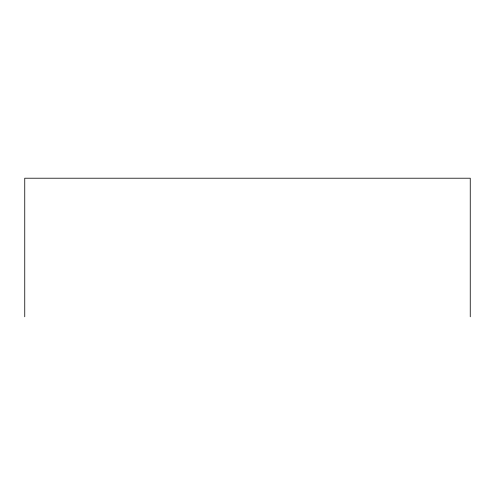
<?xml version="1.0" encoding="UTF-8"?>
<svg xmlns="http://www.w3.org/2000/svg" width="495" height="495" viewBox="0 0 495 495"><rect width="100%" height="100%" fill="white"/><g stroke="black" fill="none" stroke-linecap="round" stroke-linejoin="round"><path stroke-width="0.74" d="M470.25 316.788L470.25 178.212L24.75 178.212L24.75 316.788"/></g></svg>
